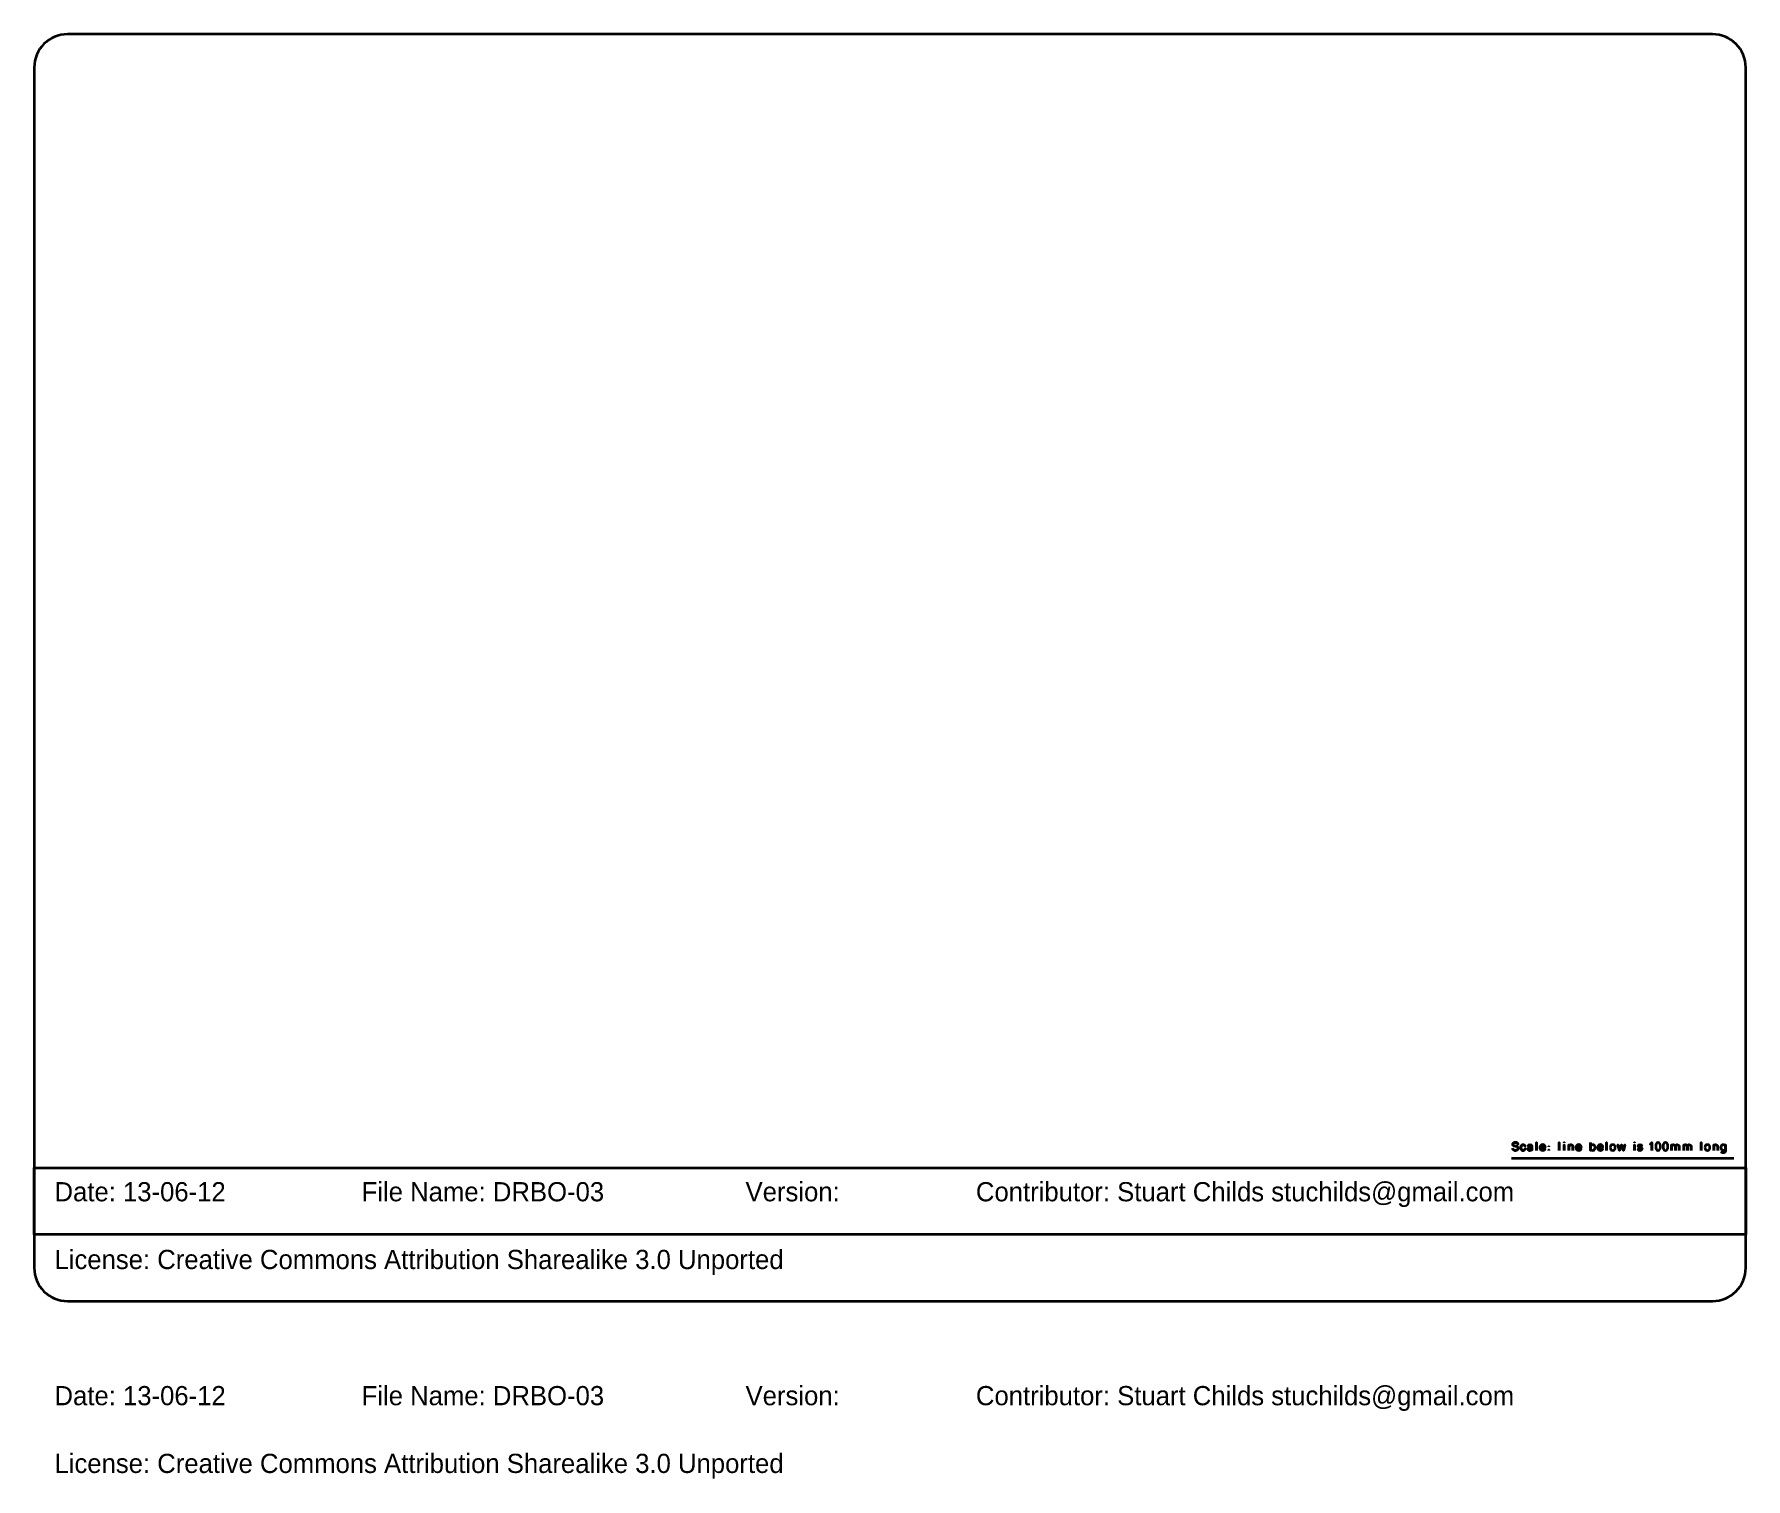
# Model space of a CAD drawing. Header units: inches. Extents: x 15 to 785, y -665 to -15.
import ezdxf

# ---------------------------------------------------------------- set-up
doc = ezdxf.new("R2010")
doc.units = ezdxf.units.IN
doc.header["$MEASUREMENT"] = 0
doc.layers.add('Layer 1', color=7, linetype='Continuous')

# ---------------------------------------------------------------- blocks, each defined once
blk = doc.blocks.new('block 2')
at = {"layer": 'Layer 1', "color": 179, "lineweight": 35, "true_color": 0x231f20}
blk.add_lwpolyline([(785, -555), (15, -555), (15, -525), (785, -525), (785, -555)], dxfattribs=at)
blk.add_open_spline([(785, -570), (785, -578.28), (778.28, -585), (770, -585), (770, -585), (30, -585), (30, -585), (21.72, -585), (15, -578.28), (15, -570), (15, -570), (15, -30), (15, -30), (15, -21.72), (21.72, -15), (30, -15), (30, -15), (770, -15), (770, -15), (778.28, -15), (785, -21.72), (785, -30), (785, -30), (785, -570), (785, -570)], degree=3, knots=[0, 0, 0, 0, 1, 1, 1, 2, 2, 2, 3, 3, 3, 4, 4, 4, 5, 5, 5, 6, 6, 6, 7, 7, 7, 8, 8, 8, 8], dxfattribs=at)
blk = doc.blocks.new('block 3')
at = {"layer": 'Layer 1', "color": 30, "lineweight": 35, "true_color": 0xf58726}
for points, knots in [([(680.11, -516.13), (680.11, -516.92), (680.71, -517.24), (681.42, -517.24), (682.13, -517.24), (682.58, -516.79), (682.6, -516.35), (682.61, -515.92), (682.39, -515.57), (681.95, -515.48), (681.95, -515.48), (680.74, -515.21), (680.74, -515.21), (680.4, -515.14), (680.2, -514.94), (680.2, -514.48), (680.2, -514.01), (680.59, -513.61), (681.3, -513.61), (682.01, -513.61), (682.53, -513.95), (682.51, -514.54), (682.53, -513.95), (682.01, -513.61), (681.3, -513.61), (680.59, -513.61), (680.2, -514.01), (680.2, -514.48), (680.2, -514.94), (680.39, -515.14), (680.74, -515.21), (680.74, -515.21), (681.95, -515.48), (681.95, -515.48), (682.4, -515.57), (682.61, -515.92), (682.6, -516.35), (682.58, -516.79), (682.13, -517.24), (681.42, -517.24), (680.71, -517.24), (680.11, -516.92), (680.11, -516.13)], [0, 0, 0, 0, 1, 1, 1, 2, 2, 2, 3, 3, 3, 4, 4, 4, 5, 5, 5, 6, 6, 6, 7, 7, 7, 8, 8, 8, 9, 9, 9, 10, 10, 10, 11, 11, 11, 12, 12, 12, 13, 13, 13, 14, 14, 14, 14]), ([(684.93, -517.21), (684.51, -517.21), (683.8, -517.14), (683.8, -515.9), (683.8, -514.67), (684.6, -514.65), (684.95, -514.65), (685.3, -514.65), (685.76, -514.92), (685.79, -515.27), (685.76, -514.92), (685.3, -514.65), (684.95, -514.65), (684.6, -514.65), (683.8, -514.67), (683.8, -515.9), (683.8, -517.14), (684.51, -517.21), (684.93, -517.21), (685.35, -517.21), (685.79, -516.82), (685.81, -516.41), (685.79, -516.82), (685.35, -517.21), (684.93, -517.21)], [0, 0, 0, 0, 1, 1, 1, 2, 2, 2, 3, 3, 3, 4, 4, 4, 5, 5, 5, 6, 6, 6, 7, 7, 7, 8, 8, 8, 8]), ([(688.77, -516.56), (688.62, -516.78), (688.11, -517.26), (687.7, -517.24), (687.29, -517.23), (686.97, -517.1), (686.97, -516.64), (686.97, -516.18), (687.24, -515.99), (687.77, -515.94), (688.29, -515.89), (688.52, -515.81), (688.77, -515.74), (688.52, -515.81), (688.29, -515.89), (687.77, -515.94), (687.24, -515.99), (686.97, -516.18), (686.97, -516.64), (686.97, -517.1), (687.29, -517.23), (687.7, -517.24), (688.11, -517.26), (688.62, -516.78), (688.77, -516.56)], [0, 0, 0, 0, 1, 1, 1, 2, 2, 2, 3, 3, 3, 4, 4, 4, 5, 5, 5, 6, 6, 6, 7, 7, 7, 8, 8, 8, 8]), ([(689.12, -517.21), (689.12, -517.21), (688.77, -517.19), (688.77, -516.89), (688.77, -516.89), (688.77, -515.26), (688.77, -515.26), (688.77, -515.06), (688.66, -514.66), (687.99, -514.66), (687.33, -514.66), (687.08, -514.96), (687.08, -515.27), (687.08, -514.96), (687.33, -514.66), (687.99, -514.66), (688.66, -514.66), (688.77, -515.06), (688.77, -515.26), (688.77, -515.26), (688.77, -516.89), (688.77, -516.89), (688.77, -517.19), (689.12, -517.21), (689.12, -517.21)], [0, 0, 0, 0, 1, 1, 1, 2, 2, 2, 3, 3, 3, 4, 4, 4, 5, 5, 5, 6, 6, 6, 7, 7, 7, 8, 8, 8, 8]), ([(690.82, -517.21), (690.82, -517.21), (690.82, -513.65), (690.82, -513.65), (690.82, -513.65), (690.82, -517.21), (690.82, -517.21)], [0, 0, 0, 0, 1, 1, 1, 2, 2, 2, 2]), ([(692.47, -515.86), (692.47, -515.86), (694.68, -515.86), (694.68, -515.86), (694.68, -515.31), (694.46, -514.61), (693.67, -514.61), (692.89, -514.61), (692.46, -515.14), (692.46, -515.96), (692.46, -516.78), (693.02, -517.21), (693.67, -517.19), (694.34, -517.17), (694.62, -516.66), (694.66, -516.47), (694.62, -516.66), (694.34, -517.17), (693.67, -517.19), (693.02, -517.21), (692.46, -516.78), (692.46, -515.96), (692.46, -515.14), (692.89, -514.61), (693.67, -514.61), (694.46, -514.61), (694.68, -515.31), (694.68, -515.86), (694.68, -515.86), (692.47, -515.86), (692.47, -515.86)], [0, 0, 0, 0, 1, 1, 1, 2, 2, 2, 3, 3, 3, 4, 4, 4, 5, 5, 5, 6, 6, 6, 7, 7, 7, 8, 8, 8, 9, 9, 9, 10, 10, 10, 10]), ([(696.43, -515.65), (696.43, -515.65), (696.43, -515.38), (696.43, -515.38), (696.43, -515.38), (696.43, -515.65), (696.43, -515.65)], [0, 0, 0, 0, 1, 1, 1, 2, 2, 2, 2]), ([(701.08, -517.21), (701.08, -517.21), (701.08, -513.65), (701.08, -513.65), (701.08, -513.65), (701.08, -517.21), (701.08, -517.21)], [0, 0, 0, 0, 1, 1, 1, 2, 2, 2, 2]), ([(703.26, -513.73), (703.26, -513.73), (703.26, -513.64), (703.26, -513.64), (703.26, -513.64), (703.26, -513.73), (703.26, -513.73)], [0, 0, 0, 0, 1, 1, 1, 2, 2, 2, 2]), ([(703.26, -517.21), (703.26, -517.21), (703.26, -514.67), (703.26, -514.67), (703.26, -514.67), (703.26, -517.22), (703.26, -517.21)], [0, 0, 0, 0, 1, 1, 1, 2, 2, 2, 2]), ([(707.26, -517.21), (707.26, -517.21), (707.26, -515.56), (707.26, -515.33), (707.26, -515.11), (707.03, -514.68), (706.4, -514.68), (705.77, -514.67), (705.44, -515.16), (705.44, -515.62), (705.44, -515.16), (705.77, -514.67), (706.4, -514.68), (707.03, -514.68), (707.26, -515.11), (707.26, -515.33), (707.26, -515.56), (707.26, -517.21), (707.26, -517.21)], [0, 0, 0, 0, 1, 1, 1, 2, 2, 2, 3, 3, 3, 4, 4, 4, 5, 5, 5, 6, 6, 6, 6]), ([(705.44, -517.21), (705.44, -517.21), (705.44, -514.68), (705.44, -514.68), (705.44, -514.68), (705.44, -517.21), (705.44, -517.21)], [0, 0, 0, 0, 1, 1, 1, 2, 2, 2, 2]), ([(708.69, -515.86), (708.69, -515.86), (710.9, -515.86), (710.9, -515.86), (710.9, -515.31), (710.68, -514.61), (709.89, -514.61), (709.11, -514.61), (708.68, -515.14), (708.68, -515.96), (708.68, -516.78), (709.24, -517.21), (709.89, -517.19), (710.56, -517.17), (710.84, -516.66), (710.88, -516.47), (710.84, -516.66), (710.56, -517.17), (709.89, -517.19), (709.24, -517.21), (708.68, -516.78), (708.68, -515.96), (708.68, -515.14), (709.11, -514.61), (709.89, -514.61), (710.68, -514.61), (710.9, -515.31), (710.9, -515.86), (710.9, -515.86), (708.69, -515.86), (708.69, -515.86)], [0, 0, 0, 0, 1, 1, 1, 2, 2, 2, 3, 3, 3, 4, 4, 4, 5, 5, 5, 6, 6, 6, 7, 7, 7, 8, 8, 8, 9, 9, 9, 10, 10, 10, 10]), ([(715.12, -513.63), (715.12, -513.63), (715.12, -517.21), (715.12, -517.21), (715.12, -517.21), (715.12, -513.63), (715.12, -513.63)], [0, 0, 0, 0, 1, 1, 1, 2, 2, 2, 2]), ([(716.17, -514.66), (716.74, -514.66), (717.21, -514.94), (717.21, -515.94), (717.21, -516.92), (716.74, -517.21), (716.17, -517.21), (715.59, -517.21), (715.12, -516.92), (715.12, -515.94), (715.12, -514.94), (715.59, -514.66), (716.17, -514.66)], [0, 0, 0, 0, 1, 1, 1, 2, 2, 2, 3, 3, 3, 4, 4, 4, 4]), ([(716.17, -514.66), (716.74, -514.66), (717.21, -514.94), (717.21, -515.94), (717.21, -516.92), (716.74, -517.21), (716.17, -517.21), (715.59, -517.21), (715.12, -516.92), (715.12, -515.94), (715.12, -514.94), (715.59, -514.66), (716.17, -514.66)], [0, 0, 0, 0, 1, 1, 1, 2, 2, 2, 3, 3, 3, 4, 4, 4, 4]), ([(720.62, -515.86), (720.62, -515.31), (720.4, -514.61), (719.62, -514.61), (718.84, -514.61), (718.41, -515.14), (718.41, -515.96), (718.41, -516.78), (718.96, -517.21), (719.62, -517.19), (720.28, -517.17), (720.57, -516.66), (720.6, -516.47), (720.57, -516.66), (720.28, -517.17), (719.62, -517.19), (718.96, -517.21), (718.41, -516.78), (718.41, -515.96), (718.41, -515.14), (718.84, -514.61), (719.62, -514.61), (720.4, -514.61), (720.62, -515.31), (720.62, -515.86), (720.62, -515.86), (718.41, -515.86), (718.41, -515.86), (718.41, -515.86), (720.62, -515.86), (720.62, -515.86)], [0, 0, 0, 0, 1, 1, 1, 2, 2, 2, 3, 3, 3, 4, 4, 4, 5, 5, 5, 6, 6, 6, 7, 7, 7, 8, 8, 8, 9, 9, 9, 10, 10, 10, 10]), ([(722.37, -517.21), (722.37, -517.21), (722.37, -513.65), (722.37, -513.65), (722.37, -513.65), (722.37, -517.21), (722.37, -517.21)], [0, 0, 0, 0, 1, 1, 1, 2, 2, 2, 2]), ([(724.02, -515.92), (724.02, -514.92), (724.53, -514.63), (725.14, -514.63), (725.76, -514.63), (726.26, -514.92), (726.26, -515.92), (726.26, -516.92), (725.76, -517.21), (725.14, -517.21), (724.53, -517.21), (724.02, -516.92), (724.02, -515.92)], [0, 0, 0, 0, 1, 1, 1, 2, 2, 2, 3, 3, 3, 4, 4, 4, 4]), ([(724.02, -515.92), (724.02, -514.92), (724.53, -514.63), (725.14, -514.63), (725.76, -514.63), (726.26, -514.92), (726.26, -515.92), (726.26, -516.92), (725.76, -517.21), (725.14, -517.21), (724.53, -517.21), (724.02, -516.92), (724.02, -515.92)], [0, 0, 0, 0, 1, 1, 1, 2, 2, 2, 3, 3, 3, 4, 4, 4, 4]), ([(728.17, -517.21), (728.17, -517.21), (729.04, -514.68), (729.04, -514.68), (729.04, -514.68), (729.92, -517.21), (729.92, -517.21), (729.92, -517.21), (730.65, -514.68), (730.65, -514.68), (730.65, -514.68), (729.92, -517.21), (729.92, -517.21), (729.92, -517.21), (729.04, -514.68), (729.04, -514.68), (729.04, -514.68), (728.17, -517.21), (728.17, -517.21), (728.17, -517.21), (727.44, -514.68), (727.44, -514.68), (727.44, -514.68), (728.17, -517.21), (728.17, -517.21)], [0, 0, 0, 0, 1, 1, 1, 2, 2, 2, 3, 3, 3, 4, 4, 4, 5, 5, 5, 6, 6, 6, 7, 7, 7, 8, 8, 8, 8]), ([(734.88, -513.73), (734.88, -513.73), (734.88, -513.64), (734.88, -513.64), (734.88, -513.64), (734.88, -513.73), (734.88, -513.73)], [0, 0, 0, 0, 1, 1, 1, 2, 2, 2, 2]), ([(734.88, -517.21), (734.88, -517.21), (734.88, -514.67), (734.88, -514.67), (734.88, -514.67), (734.88, -517.22), (734.88, -517.21)], [0, 0, 0, 0, 1, 1, 1, 2, 2, 2, 2]), ([(737.47, -514.64), (736.84, -514.62), (736.56, -514.82), (736.56, -515.2), (736.56, -515.59), (736.88, -515.7), (737, -515.74), (737, -515.74), (737.93, -516.02), (737.93, -516.02), (738.05, -516.04), (738.35, -516.18), (738.35, -516.54), (738.35, -516.91), (737.96, -517.21), (737.47, -517.21), (736.97, -517.21), (736.52, -516.95), (736.52, -516.56), (736.52, -516.95), (736.97, -517.21), (737.47, -517.21), (737.96, -517.21), (738.35, -516.91), (738.35, -516.54), (738.35, -516.18), (738.05, -516.04), (737.93, -516.02), (737.93, -516.02), (737, -515.74), (737, -515.74), (736.88, -515.7), (736.56, -515.59), (736.56, -515.2), (736.56, -514.82), (736.84, -514.62), (737.47, -514.64), (738.09, -514.66), (738.25, -515.01), (738.24, -515.13), (738.25, -515.01), (738.09, -514.66), (737.47, -514.64)], [0, 0, 0, 0, 1, 1, 1, 2, 2, 2, 3, 3, 3, 4, 4, 4, 5, 5, 5, 6, 6, 6, 7, 7, 7, 8, 8, 8, 9, 9, 9, 10, 10, 10, 11, 11, 11, 12, 12, 12, 13, 13, 13, 14, 14, 14, 14]), ([(742.81, -517.21), (742.81, -517.21), (742.81, -513.65), (742.81, -513.65), (742.81, -514.26), (742.22, -514.4), (741.97, -514.42), (742.22, -514.4), (742.81, -514.26), (742.81, -513.65), (742.81, -513.65), (742.81, -517.21), (742.81, -517.21)], [0, 0, 0, 0, 1, 1, 1, 2, 2, 2, 3, 3, 3, 4, 4, 4, 4]), ([(744.47, -515.43), (744.47, -514.45), (744.68, -513.65), (745.55, -513.65), (746.42, -513.65), (746.62, -514.45), (746.62, -515.43), (746.62, -516.42), (746.42, -517.21), (745.55, -517.21), (744.68, -517.21), (744.47, -516.42), (744.47, -515.43)], [0, 0, 0, 0, 1, 1, 1, 2, 2, 2, 3, 3, 3, 4, 4, 4, 4]), ([(744.47, -515.43), (744.47, -514.45), (744.68, -513.65), (745.55, -513.65), (746.42, -513.65), (746.62, -514.45), (746.62, -515.43), (746.62, -516.42), (746.42, -517.21), (745.55, -517.21), (744.68, -517.21), (744.47, -516.42), (744.47, -515.43)], [0, 0, 0, 0, 1, 1, 1, 2, 2, 2, 3, 3, 3, 4, 4, 4, 4]), ([(747.79, -515.43), (747.79, -514.45), (748, -513.65), (748.87, -513.65), (749.74, -513.65), (749.95, -514.45), (749.95, -515.43), (749.95, -516.42), (749.74, -517.21), (748.87, -517.21), (748, -517.21), (747.79, -516.42), (747.79, -515.43)], [0, 0, 0, 0, 1, 1, 1, 2, 2, 2, 3, 3, 3, 4, 4, 4, 4]), ([(747.79, -515.43), (747.79, -514.45), (748, -513.65), (748.87, -513.65), (749.74, -513.65), (749.95, -514.45), (749.95, -515.43), (749.95, -516.42), (749.74, -517.21), (748.87, -517.21), (748, -517.21), (747.79, -516.42), (747.79, -515.43)], [0, 0, 0, 0, 1, 1, 1, 2, 2, 2, 3, 3, 3, 4, 4, 4, 4]), ([(753.34, -517.21), (753.34, -517.21), (753.34, -515.56), (753.34, -515.33), (753.34, -515.11), (753.19, -514.68), (752.56, -514.68), (751.93, -514.67), (751.65, -515.16), (751.65, -515.62), (751.65, -515.16), (751.93, -514.67), (752.56, -514.68), (753.19, -514.68), (753.34, -515.11), (753.34, -515.33), (753.34, -515.56), (753.34, -517.21), (753.34, -517.21)], [0, 0, 0, 0, 1, 1, 1, 2, 2, 2, 3, 3, 3, 4, 4, 4, 5, 5, 5, 6, 6, 6, 6]), ([(751.65, -517.21), (751.65, -517.21), (751.65, -514.68), (751.65, -514.68), (751.65, -514.68), (751.65, -517.21), (751.65, -517.21)], [0, 0, 0, 0, 1, 1, 1, 2, 2, 2, 2]), ([(755.04, -517.21), (755.04, -517.21), (755.04, -515.56), (755.04, -515.33), (755.04, -515.11), (754.82, -514.68), (754.19, -514.68), (753.56, -514.67), (753.34, -515.16), (753.34, -515.62), (753.34, -515.16), (753.56, -514.67), (754.19, -514.68), (754.82, -514.68), (755.04, -515.11), (755.04, -515.33), (755.04, -515.56), (755.04, -517.21), (755.04, -517.21)], [0, 0, 0, 0, 1, 1, 1, 2, 2, 2, 3, 3, 3, 4, 4, 4, 5, 5, 5, 6, 6, 6, 6]), ([(758.76, -517.21), (758.76, -517.21), (758.76, -515.56), (758.76, -515.33), (758.76, -515.11), (758.61, -514.68), (757.98, -514.68), (757.36, -514.67), (757.07, -515.16), (757.07, -515.62), (757.07, -515.16), (757.36, -514.67), (757.98, -514.68), (758.61, -514.68), (758.76, -515.11), (758.76, -515.33), (758.76, -515.56), (758.76, -517.21), (758.76, -517.21)], [0, 0, 0, 0, 1, 1, 1, 2, 2, 2, 3, 3, 3, 4, 4, 4, 5, 5, 5, 6, 6, 6, 6]), ([(757.07, -517.21), (757.07, -517.21), (757.07, -514.68), (757.07, -514.68), (757.07, -514.68), (757.07, -517.21), (757.07, -517.21)], [0, 0, 0, 0, 1, 1, 1, 2, 2, 2, 2]), ([(760.46, -517.21), (760.46, -517.21), (760.46, -515.56), (760.46, -515.33), (760.46, -515.11), (760.24, -514.68), (759.61, -514.68), (758.99, -514.67), (758.76, -515.16), (758.76, -515.62), (758.76, -515.16), (758.99, -514.67), (759.61, -514.68), (760.24, -514.68), (760.46, -515.11), (760.46, -515.33), (760.46, -515.56), (760.46, -517.21), (760.46, -517.21)], [0, 0, 0, 0, 1, 1, 1, 2, 2, 2, 3, 3, 3, 4, 4, 4, 5, 5, 5, 6, 6, 6, 6]), ([(764.97, -517.21), (764.97, -517.21), (764.97, -513.65), (764.97, -513.65), (764.97, -513.65), (764.97, -517.21), (764.97, -517.21)], [0, 0, 0, 0, 1, 1, 1, 2, 2, 2, 2]), ([(766.61, -515.92), (766.61, -514.92), (767.12, -514.63), (767.73, -514.63), (768.35, -514.63), (768.85, -514.92), (768.85, -515.92), (768.85, -516.92), (768.35, -517.21), (767.73, -517.21), (767.12, -517.21), (766.61, -516.92), (766.61, -515.92)], [0, 0, 0, 0, 1, 1, 1, 2, 2, 2, 3, 3, 3, 4, 4, 4, 4]), ([(766.61, -515.92), (766.61, -514.92), (767.12, -514.63), (767.73, -514.63), (768.35, -514.63), (768.85, -514.92), (768.85, -515.92), (768.85, -516.92), (768.35, -517.21), (767.73, -517.21), (767.12, -517.21), (766.61, -516.92), (766.61, -515.92)], [0, 0, 0, 0, 1, 1, 1, 2, 2, 2, 3, 3, 3, 4, 4, 4, 4]), ([(772.38, -517.21), (772.38, -517.21), (772.38, -515.56), (772.38, -515.33), (772.38, -515.11), (772.15, -514.68), (771.52, -514.68), (770.89, -514.67), (770.56, -515.16), (770.56, -515.62), (770.56, -515.16), (770.89, -514.67), (771.52, -514.68), (772.15, -514.68), (772.38, -515.11), (772.38, -515.33), (772.38, -515.56), (772.38, -517.21), (772.38, -517.21)], [0, 0, 0, 0, 1, 1, 1, 2, 2, 2, 3, 3, 3, 4, 4, 4, 5, 5, 5, 6, 6, 6, 6]), ([(770.56, -517.21), (770.56, -517.21), (770.56, -514.68), (770.56, -514.68), (770.56, -514.68), (770.56, -517.21), (770.56, -517.21)], [0, 0, 0, 0, 1, 1, 1, 2, 2, 2, 2]), ([(774.85, -514.65), (775.42, -514.65), (775.9, -514.94), (775.9, -515.93), (775.9, -516.91), (775.42, -517.2), (774.85, -517.2), (774.28, -517.2), (773.81, -516.91), (773.81, -515.93), (773.81, -514.94), (774.28, -514.65), (774.85, -514.65)], [0, 0, 0, 0, 1, 1, 1, 2, 2, 2, 3, 3, 3, 4, 4, 4, 4]), ([(774.85, -514.65), (775.42, -514.65), (775.9, -514.94), (775.9, -515.93), (775.9, -516.91), (775.42, -517.2), (774.85, -517.2), (774.28, -517.2), (773.81, -516.91), (773.81, -515.93), (773.81, -514.94), (774.28, -514.65), (774.85, -514.65)], [0, 0, 0, 0, 1, 1, 1, 2, 2, 2, 3, 3, 3, 4, 4, 4, 4]), ([(773.95, -517.73), (774.01, -518.02), (774.37, -518.19), (774.86, -518.21), (775.37, -518.22), (775.9, -517.85), (775.9, -517.39), (775.9, -516.93), (775.9, -514.69), (775.9, -514.69), (775.9, -514.69), (775.9, -516.93), (775.9, -517.39), (775.9, -517.85), (775.37, -518.22), (774.86, -518.21), (774.37, -518.19), (774.01, -518.02), (773.95, -517.73)], [0, 0, 0, 0, 1, 1, 1, 2, 2, 2, 3, 3, 3, 4, 4, 4, 5, 5, 5, 6, 6, 6, 6]), ([(696.43, -517.21), (696.43, -517.21), (696.43, -516.94), (696.43, -516.94), (696.43, -516.94), (696.43, -517.21), (696.43, -517.21)], [0, 0, 0, 0, 1, 1, 1, 2, 2, 2, 2])]:
    blk.add_open_spline(points, degree=3, knots=knots, dxfattribs=at)

msp = doc.modelspace()

# ---------------------------------------------------------------- linework, layer by layer
at = {"layer": 'Layer 1', "color": 30, "lineweight": 35, "true_color": 0xf58726}
msp.add_lwpolyline([(679.57, -520.74), (779.57, -520.74)], dxfattribs=at)

# ---------------------------------------------------------------- block references
at = {"layer": 'Layer 1'}
for name in ['block 2', 'block 3']:
    msp.add_blockref(name, (0, 0), dxfattribs=at)

# ---------------------------------------------------------------- texts
at = {"layer": 'Layer 1', "color": 179, "true_color": 0x231f20, "char_height": 8.636, "attachment_point": 7}
for s, insert in [('\\fEng_HelvLine Normal|b0|i0|c0|p34;\\W1;Date: 13-06-12^I^IFile Name: DRBO-03^I^IVersion:^I^IContributor: Stuart Childs stuchilds\\fMyriad Pro|b0|i0|c0|p34;@\\fEng_HelvLine Normal|b0|i0|c0|p34;gmail.com^I^I', (24.12, -542.71)), ('\\fEng_HelvLine Normal|b0|i0|c0|p34;\\W1;License: Creative Commons Attribution Sharealike 3.0 Unported^I^I', (24.12, -573.19)), ('\\fEng_HelvLine Normal|b0|i0|c0|p34;\\W1;Date: 13-06-12^I^IFile Name: DRBO-03^I^IVersion:^I^IContributor: Stuart Childs stuchilds\\fMyriad Pro|b0|i0|c0|p34;@\\fEng_HelvLine Normal|b0|i0|c0|p34;gmail.com^I^I', (24.12, -634.46)), ('\\fEng_HelvLine Normal|b0|i0|c0|p34;\\W1;License: Creative Commons Attribution Sharealike 3.0 Unported^I^I', (24.12, -664.94))]:
    msp.add_mtext(s, dxfattribs=dict(at, insert=insert))

doc.saveas('drawing.dxf')
